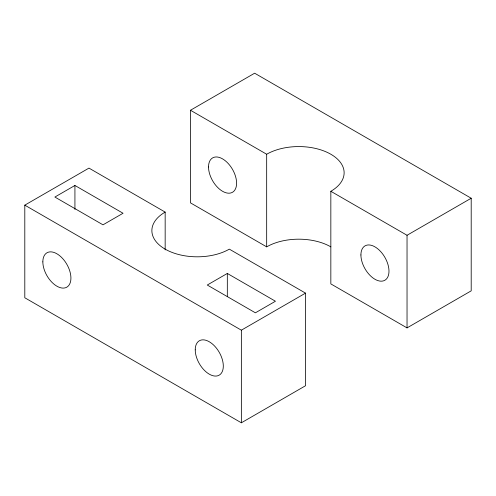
<?xml version="1.0" encoding="UTF-8"?>
<svg xmlns="http://www.w3.org/2000/svg" width="496" height="496" viewBox="0 0 496 496"><rect width="100%" height="100%" fill="white"/><g stroke="black" fill="none" stroke-linecap="round" stroke-linejoin="round"><path stroke-width="0.74" d="M165.162 212.096A45.372 26.195 0 0 0 165.162 249.141A45.372 26.195 0 0 0 229.326 249.141L305.524 293.13L305.524 385.745L241.36 422.797L24.8 297.767L24.8 205.152L88.964 168.107L165.162 212.096L165.162 249.916M190.476 110.255L254.64 73.203L471.2 198.233L471.2 290.848L407.036 327.893L330.838 283.904L330.838 191.289A45.372 26.195 0 0 0 330.838 154.244A45.372 26.195 0 0 0 266.674 154.244L190.476 110.255L190.476 202.87L266.674 246.859A45.372 26.195 0 0 1 330.838 246.859M74.927 185.467L54.876 197.048L103.001 224.831L123.051 213.255L74.927 185.467L74.927 209.393M227.323 273.451L207.272 285.026L255.397 312.815L275.447 301.239L227.323 273.451L227.323 296.608M24.8 205.152L241.36 330.181L305.524 293.13M330.838 191.289L407.036 235.278L471.2 198.233M407.036 235.278L407.036 327.893M266.674 154.244L266.674 246.859M241.36 330.181L241.36 422.797M360.914 254.963A19.852 11.458 60 0 0 381.97 281.151A19.852 11.458 60 0 0 381.97 253.084A19.852 11.458 60 0 0 360.914 254.963M208.525 166.978A19.852 11.458 60 0 0 229.58 193.173A19.852 11.458 60 0 0 229.58 165.1A19.852 11.458 60 0 0 208.525 166.978M195.238 349.86A19.852 11.458 60 0 0 216.293 376.049A19.852 11.458 60 0 0 216.293 347.981A19.852 11.458 60 0 0 195.238 349.86M42.848 261.876A19.852 11.458 60 0 0 63.903 288.071A19.852 11.458 60 0 0 63.903 259.997A19.852 11.458 60 0 0 42.848 261.876"/></g></svg>
